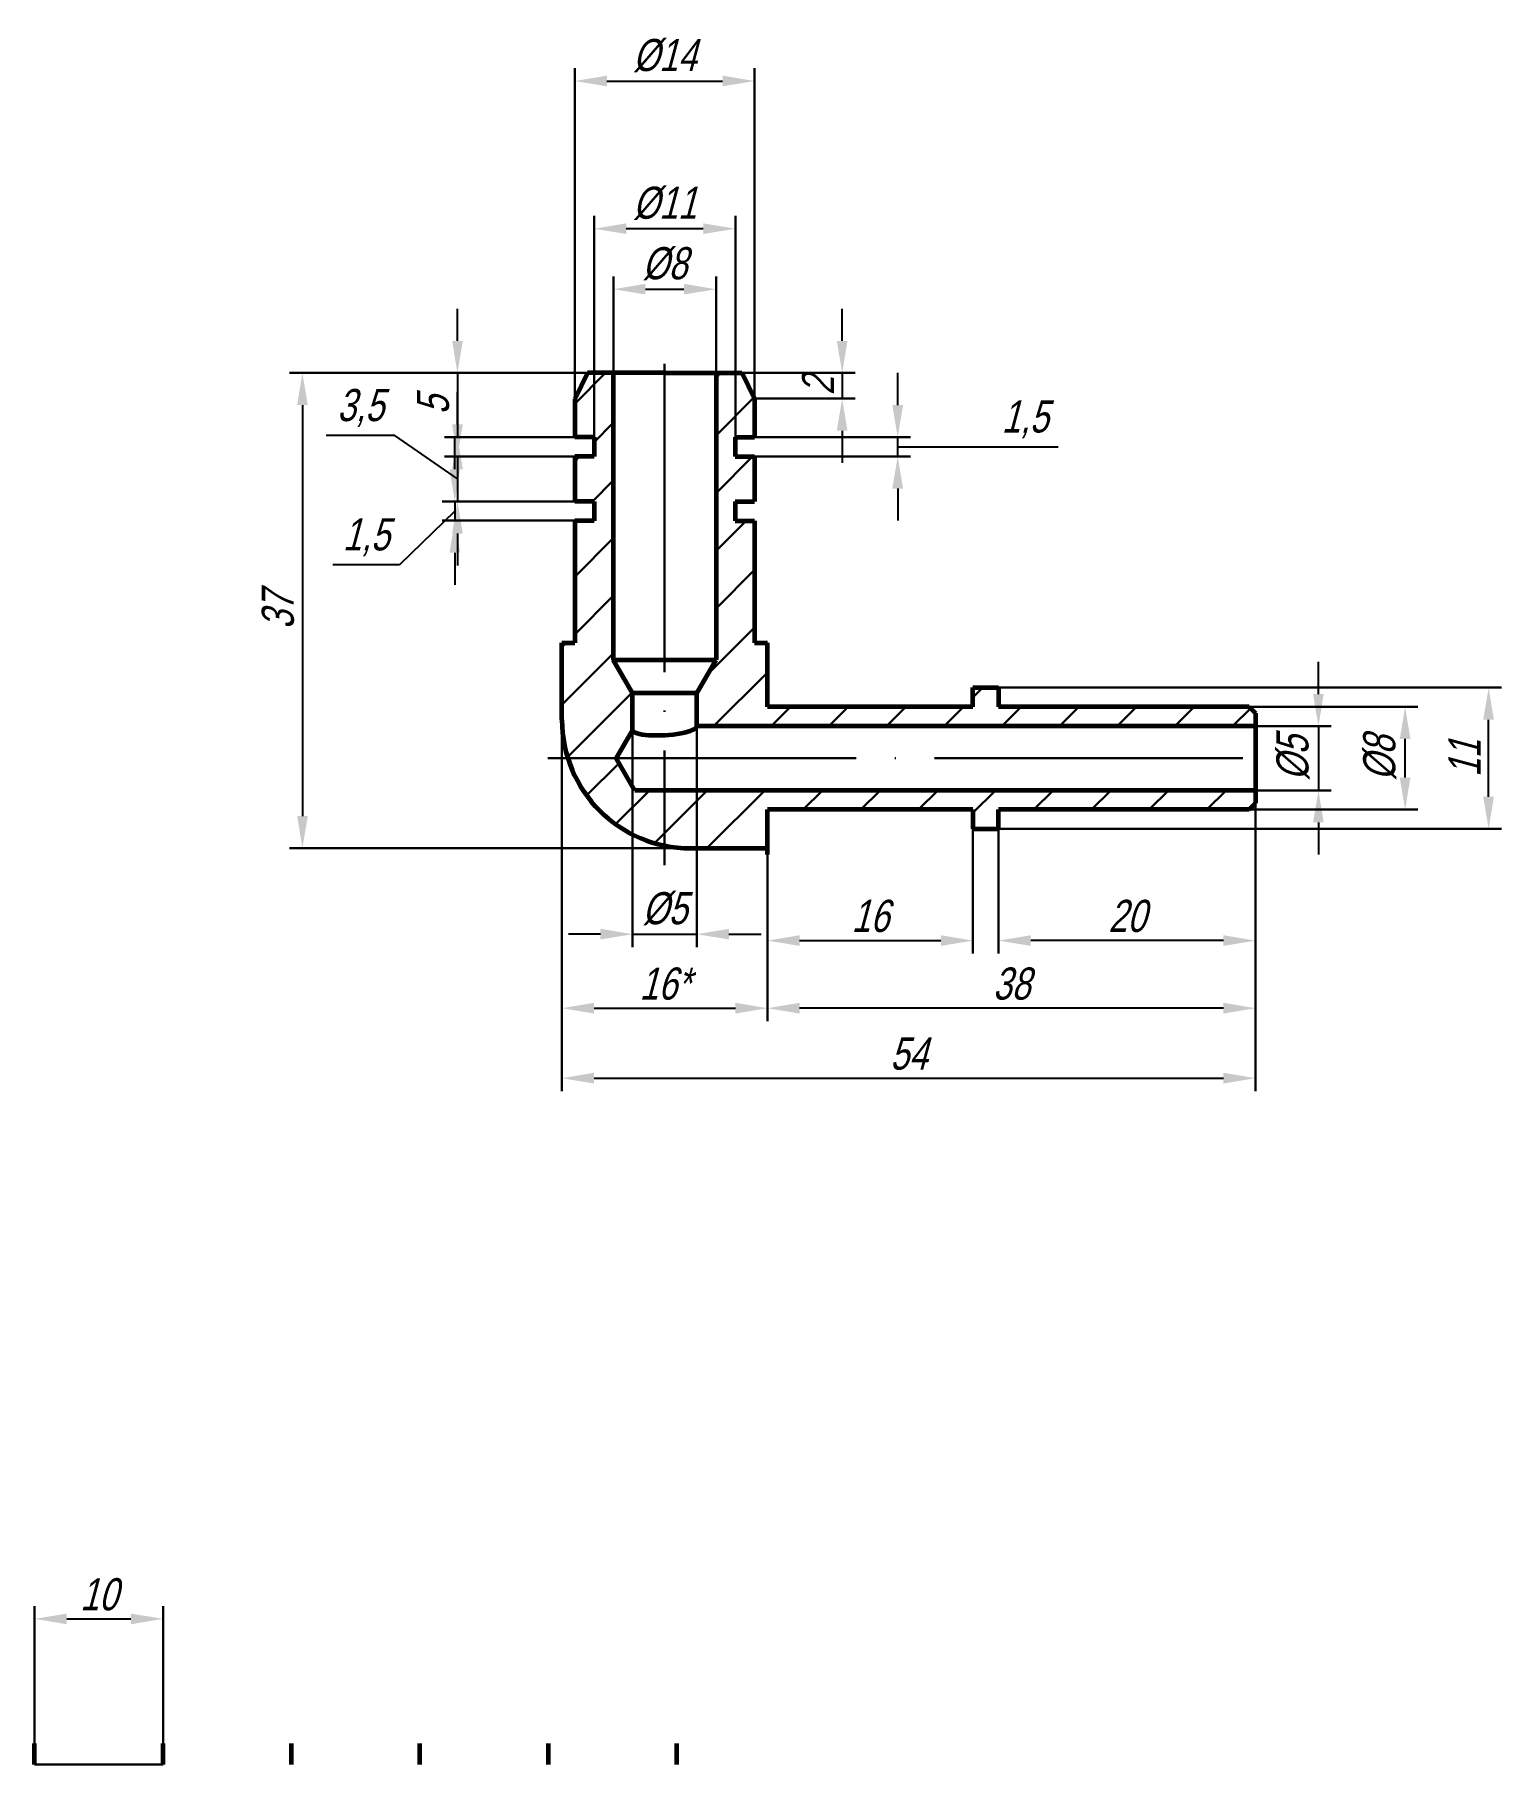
# Model space of a CAD drawing. Header units: millimetres. Extents: x 9 to 123, y 8 to 143.
import ezdxf

# ---------------------------------------------------------------- set-up
doc = ezdxf.new("R2010")
doc.units = ezdxf.units.MM
doc.linetypes.add('ACAD_ISO04W100', pattern=[30, 24, -3, 0, -3])
for name, color, linetype, lineweight in [('Axis', 4, 'ACAD_ISO04W100', 30), ('Dim', 3, 'Continuous', 30), ('Hatch', 4, 'Continuous', 30), ('Main', 7, 'Continuous', 60)]:
    doc.layers.add(name, color=color, linetype=linetype, lineweight=lineweight)
doc.styles.add('стиль1', font='arial.ttf', dxfattribs={"width": 0.75, "oblique": 15})
doc.dimstyles.new('gost type', dxfattribs={"dimtxt": 2.5, "dimasz": 2.5, "dimexe": 1, "dimexo": 0, "dimtad": 1, "dimtoh": 1, "dimtxsty": 'стиль1', "dimcen": 2.5, "dimclrd": 256, "dimclre": 256, "dimclrt": 256, "dimadec": 0, "dimazin": 0, "dimtm": 1e-09, "dimtfac": 1, "dimtmove": 1, "dimatfit": 3, "dimfxl": 1, "dimtolj": 1, "dimlwe": -1, "dimarcsym": 0})

# ---------------------------------------------------------------- blocks, each defined once
blk = doc.blocks.new('*U1')
at = {"layer": 'Main'}
blk.add_line((0, -0.81), (0, 0.81), dxfattribs=at)
blk = doc.blocks.new('*U2')
at = {"layer": 'Main', "color": 0, "linetype": 'ByBlock', "lineweight": -2, "transparency": 16777216}
for p in [(0, 0), (10, 0), (20, 0), (30, 0), (40, 0), (50, 0)]:
    blk.add_blockref('*U1', p, dxfattribs=at)
blk = doc.blocks.new('*D3')
at = {"layer": 'Defpoints', "color": 0, "transparency": 16777216}
for p in [(19, 19.3), (9, 9.59), (19, 9.59)]:
    blk.add_point(p, dxfattribs=at)
at = {"layer": 'Dim', "transparency": 16777216}
for p, q in [((9, 9.59), (9, 20.3)), ((19, 9.59), (19, 20.3))]:
    blk.add_line(p, q, dxfattribs=at)
at = {"layer": 'Dim', "lineweight": -2, "transparency": 16777216}
blk.add_line((11.5, 19.3), (16.5, 19.3), dxfattribs=at)
at = {"layer": 'Dim', "transparency": 16777216}
for points in [[(11.5, 19.71), (11.5, 18.88), (9, 19.3)], [(16.5, 19.71), (16.5, 18.88), (19, 19.3)]]:
    blk.add_solid(points, dxfattribs=at)
at = {"layer": 'Dim', "transparency": 16777216, "insert": (14, 21.2), "char_height": 2.5, "attachment_point": 5, "style": 'стиль1'}
blk.add_mtext('\\A1;10', dxfattribs=at)
blk = doc.blocks.new('*D4')
at = {"layer": 'Defpoints', "color": 0, "transparency": 16777216}
for p in [(52.06, 116.31), (41.92, 111.31), (51.06, 111.31)]:
    blk.add_point(p, dxfattribs=at)
at = {"layer": 'Dim', "lineweight": -2, "transparency": 16777216}
for p, q in [((41.92, 118.81), (41.92, 121.31)), ((41.92, 116.31), (41.92, 111.31)), ((41.92, 108.81), (41.92, 106.31))]:
    blk.add_line(p, q, dxfattribs=at)
at = {"layer": 'Dim', "transparency": 16777216}
for p, q in [((52.06, 116.31), (40.92, 116.31)), ((51.06, 111.31), (40.92, 111.31))]:
    blk.add_line(p, q, dxfattribs=at)
for points in [[(41.51, 118.81), (42.34, 118.81), (41.92, 116.31)], [(41.51, 108.81), (42.34, 108.81), (41.92, 111.31)]]:
    blk.add_solid(points, dxfattribs=at)
at = {"layer": 'Dim', "transparency": 16777216, "insert": (40.03, 113.81), "char_height": 2.5, "attachment_point": 5, "rotation": 90, "style": 'стиль1'}
blk.add_mtext('\\A1;5', dxfattribs=at)
blk = doc.blocks.new('*D5')
at = {"layer": 'Defpoints', "color": 0, "transparency": 16777216}
for p in [(52.06, 116.31), (29.85, 79.31), (60.06, 79.31)]:
    blk.add_point(p, dxfattribs=at)
at = {"layer": 'Dim', "transparency": 16777216}
for p, q in [((52.06, 116.31), (28.85, 116.31)), ((60.06, 79.31), (28.85, 79.31))]:
    blk.add_line(p, q, dxfattribs=at)
at = {"layer": 'Dim', "lineweight": -2, "transparency": 16777216}
blk.add_line((29.85, 113.81), (29.85, 81.81), dxfattribs=at)
at = {"layer": 'Dim', "transparency": 16777216}
for points in [[(29.44, 113.81), (30.27, 113.81), (29.85, 116.31)], [(29.44, 81.81), (30.27, 81.81), (29.85, 79.31)]]:
    blk.add_solid(points, dxfattribs=at)
at = {"layer": 'Dim', "transparency": 16777216, "insert": (27.95, 97.81), "char_height": 2.5, "attachment_point": 5, "rotation": 90, "style": 'стиль1'}
blk.add_mtext('\\A1;37', dxfattribs=at)
blk = doc.blocks.new('*D6')
at = {"layer": 'Defpoints', "color": 0, "transparency": 16777216}
for p in [(66.06, 82.31), (104.06, 82.81), (66.06, 66.85)]:
    blk.add_point(p, dxfattribs=at)
at = {"layer": 'Dim', "transparency": 16777216}
for p, q in [((66.06, 82.31), (66.06, 65.85)), ((104.06, 82.81), (104.06, 65.85))]:
    blk.add_line(p, q, dxfattribs=at)
at = {"layer": 'Dim', "lineweight": -2, "transparency": 16777216}
blk.add_line((101.56, 66.85), (68.56, 66.85), dxfattribs=at)
at = {"layer": 'Dim', "transparency": 16777216}
for points in [[(68.56, 67.27), (68.56, 66.43), (66.06, 66.85)], [(101.56, 67.27), (101.56, 66.43), (104.06, 66.85)]]:
    blk.add_solid(points, dxfattribs=at)
at = {"layer": 'Dim', "transparency": 16777216, "insert": (85.06, 68.75), "char_height": 2.5, "attachment_point": 5, "style": 'стиль1'}
blk.add_mtext('\\A1;38', dxfattribs=at)
blk = doc.blocks.new('*D7')
at = {"layer": 'Defpoints', "color": 0, "transparency": 16777216}
for p in [(50.06, 94.81), (104.06, 82.31), (104.06, 61.4)]:
    blk.add_point(p, dxfattribs=at)
at = {"layer": 'Dim', "transparency": 16777216}
for p, q in [((50.06, 94.81), (50.06, 60.4)), ((104.06, 82.31), (104.06, 60.4))]:
    blk.add_line(p, q, dxfattribs=at)
at = {"layer": 'Dim', "lineweight": -2, "transparency": 16777216}
blk.add_line((52.56, 61.4), (101.56, 61.4), dxfattribs=at)
at = {"layer": 'Dim', "transparency": 16777216}
for points in [[(52.56, 61.82), (52.56, 60.98), (50.06, 61.4)], [(101.56, 61.82), (101.56, 60.98), (104.06, 61.4)]]:
    blk.add_solid(points, dxfattribs=at)
at = {"layer": 'Dim', "transparency": 16777216, "insert": (77.06, 63.3), "char_height": 2.5, "attachment_point": 5, "style": 'стиль1'}
blk.add_mtext('\\A1;54', dxfattribs=at)
blk = doc.blocks.new('*D8')
at = {"layer": 'Defpoints', "color": 0, "transparency": 16777216}
for p in [(104.06, 82.81), (84.06, 80.81), (84.06, 72.11)]:
    blk.add_point(p, dxfattribs=at)
at = {"layer": 'Dim', "transparency": 16777216}
for p, q in [((104.06, 82.81), (104.06, 71.11)), ((84.06, 80.81), (84.06, 71.11))]:
    blk.add_line(p, q, dxfattribs=at)
at = {"layer": 'Dim', "lineweight": -2, "transparency": 16777216}
blk.add_line((101.56, 72.11), (86.56, 72.11), dxfattribs=at)
at = {"layer": 'Dim', "transparency": 16777216}
for points in [[(86.56, 72.53), (86.56, 71.7), (84.06, 72.11)], [(101.56, 72.53), (101.56, 71.7), (104.06, 72.11)]]:
    blk.add_solid(points, dxfattribs=at)
at = {"layer": 'Dim', "transparency": 16777216, "insert": (94.06, 74.02), "char_height": 2.5, "attachment_point": 5, "style": 'стиль1'}
blk.add_mtext('\\A1;20', dxfattribs=at)
blk = doc.blocks.new('*D9')
at = {"layer": 'Defpoints', "color": 0, "transparency": 16777216}
for p in [(66.06, 82.31), (82.06, 80.81), (82.06, 72.11)]:
    blk.add_point(p, dxfattribs=at)
at = {"layer": 'Dim', "transparency": 16777216}
for p, q in [((66.06, 82.31), (66.06, 71.11)), ((82.06, 80.81), (82.06, 71.11))]:
    blk.add_line(p, q, dxfattribs=at)
at = {"layer": 'Dim', "lineweight": -2, "transparency": 16777216}
blk.add_line((68.56, 72.11), (79.56, 72.11), dxfattribs=at)
at = {"layer": 'Dim', "transparency": 16777216}
for points in [[(68.56, 72.53), (68.56, 71.7), (66.06, 72.11)], [(79.56, 72.53), (79.56, 71.7), (82.06, 72.11)]]:
    blk.add_solid(points, dxfattribs=at)
at = {"layer": 'Dim', "transparency": 16777216, "insert": (74.06, 74.02), "char_height": 2.5, "attachment_point": 5, "style": 'стиль1'}
blk.add_mtext('\\A1;16', dxfattribs=at)
blk = doc.blocks.new('*D10')
at = {"layer": 'Defpoints', "color": 0, "transparency": 16777216}
for p in [(64.06, 116.31), (65.06, 114.31), (71.88, 114.31)]:
    blk.add_point(p, dxfattribs=at)
at = {"layer": 'Dim', "lineweight": -2, "transparency": 16777216}
for p, q in [((71.88, 118.81), (71.88, 121.31)), ((71.88, 116.31), (71.88, 114.31)), ((71.88, 111.81), (71.88, 109.31))]:
    blk.add_line(p, q, dxfattribs=at)
at = {"layer": 'Dim', "transparency": 16777216}
for p, q in [((64.06, 116.31), (72.88, 116.31)), ((65.06, 114.31), (72.88, 114.31))]:
    blk.add_line(p, q, dxfattribs=at)
for points in [[(71.46, 118.81), (72.29, 118.81), (71.88, 116.31)], [(71.46, 111.81), (72.29, 111.81), (71.88, 114.31)]]:
    blk.add_solid(points, dxfattribs=at)
at = {"layer": 'Dim', "transparency": 16777216, "insert": (70, 115.31), "char_height": 2.5, "attachment_point": 5, "rotation": 90, "style": 'стиль1'}
blk.add_mtext('\\A1;2', dxfattribs=at)
blk = doc.blocks.new('*D13')
at = {"layer": 'Defpoints', "color": 0, "transparency": 16777216}
for p in [(62.06, 122.83), (54.06, 116.31), (62.06, 116.31)]:
    blk.add_point(p, dxfattribs=at)
at = {"layer": 'Dim', "transparency": 16777216}
for p, q in [((54.06, 116.31), (54.06, 123.83)), ((62.06, 116.31), (62.06, 123.83))]:
    blk.add_line(p, q, dxfattribs=at)
at = {"layer": 'Dim', "lineweight": -2, "transparency": 16777216}
blk.add_line((56.56, 122.83), (59.56, 122.83), dxfattribs=at)
at = {"layer": 'Dim', "transparency": 16777216}
for points in [[(56.56, 123.25), (56.56, 122.42), (54.06, 122.83)], [(59.56, 123.25), (59.56, 122.42), (62.06, 122.83)]]:
    blk.add_solid(points, dxfattribs=at)
at = {"layer": 'Dim', "transparency": 16777216, "insert": (58.06, 124.81), "char_height": 2.5, "attachment_point": 5, "style": 'стиль1'}
blk.add_mtext('\\A1;%%C8', dxfattribs=at)
blk = doc.blocks.new('*D14')
at = {"layer": 'Defpoints', "color": 0, "transparency": 16777216}
for p in [(65.06, 139.04), (51.06, 114.31), (65.06, 114.31)]:
    blk.add_point(p, dxfattribs=at)
at = {"layer": 'Dim', "transparency": 16777216}
for p, q in [((51.06, 114.31), (51.06, 140.04)), ((65.06, 114.31), (65.06, 140.04))]:
    blk.add_line(p, q, dxfattribs=at)
at = {"layer": 'Dim', "lineweight": -2, "transparency": 16777216}
blk.add_line((53.56, 139.04), (62.56, 139.04), dxfattribs=at)
at = {"layer": 'Dim', "transparency": 16777216}
for points in [[(53.56, 139.46), (53.56, 138.63), (51.06, 139.04)], [(62.56, 139.46), (62.56, 138.63), (65.06, 139.04)]]:
    blk.add_solid(points, dxfattribs=at)
at = {"layer": 'Dim', "transparency": 16777216, "insert": (58.06, 141.02), "char_height": 2.5, "attachment_point": 5, "style": 'стиль1'}
blk.add_mtext('\\A1;%%C14', dxfattribs=at)
blk = doc.blocks.new('*D15')
at = {"layer": 'Defpoints', "color": 0, "transparency": 16777216}
for p in [(104.06, 88.81), (104.06, 83.81), (108.96, 83.81)]:
    blk.add_point(p, dxfattribs=at)
at = {"layer": 'Dim', "lineweight": -2, "transparency": 16777216}
for p, q in [((108.96, 91.31), (108.96, 93.81)), ((108.96, 88.81), (108.96, 83.81)), ((108.96, 81.31), (108.96, 78.81))]:
    blk.add_line(p, q, dxfattribs=at)
at = {"layer": 'Dim', "transparency": 16777216}
for p, q in [((104.06, 88.81), (109.96, 88.81)), ((104.06, 83.81), (109.96, 83.81))]:
    blk.add_line(p, q, dxfattribs=at)
for points in [[(108.54, 91.31), (109.37, 91.31), (108.96, 88.81)], [(108.54, 81.31), (109.37, 81.31), (108.96, 83.81)]]:
    blk.add_solid(points, dxfattribs=at)
at = {"layer": 'Dim', "transparency": 16777216, "insert": (106.98, 86.31), "char_height": 2.5, "attachment_point": 5, "rotation": 90, "style": 'стиль1'}
blk.add_mtext('\\A1;%%C5', dxfattribs=at)
blk = doc.blocks.new('*D16')
at = {"layer": 'Defpoints', "color": 0, "transparency": 16777216}
for p in [(103.56, 90.31), (115.71, 90.31), (103.56, 82.31)]:
    blk.add_point(p, dxfattribs=at)
at = {"layer": 'Dim', "transparency": 16777216}
for p, q in [((103.56, 90.31), (116.71, 90.31)), ((103.56, 82.31), (116.71, 82.31))]:
    blk.add_line(p, q, dxfattribs=at)
at = {"layer": 'Dim', "lineweight": -2, "transparency": 16777216}
blk.add_line((115.71, 84.81), (115.71, 87.81), dxfattribs=at)
at = {"layer": 'Dim', "transparency": 16777216}
for points in [[(115.29, 87.81), (116.12, 87.81), (115.71, 90.31)], [(115.29, 84.81), (116.12, 84.81), (115.71, 82.31)]]:
    blk.add_solid(points, dxfattribs=at)
at = {"layer": 'Dim', "transparency": 16777216, "insert": (113.74, 86.31), "char_height": 2.5, "attachment_point": 5, "rotation": 90, "style": 'стиль1'}
blk.add_mtext('\\A1;%%C8', dxfattribs=at)
blk = doc.blocks.new('*D17')
at = {"layer": 'Defpoints', "color": 0, "transparency": 16777216}
for p in [(55.56, 91.37), (60.56, 91.37), (60.56, 72.61)]:
    blk.add_point(p, dxfattribs=at)
at = {"layer": 'Dim', "transparency": 16777216}
for p, q in [((55.56, 91.37), (55.56, 71.61)), ((60.56, 91.37), (60.56, 71.61))]:
    blk.add_line(p, q, dxfattribs=at)
at = {"layer": 'Dim', "lineweight": -2, "transparency": 16777216}
for p, q in [((53.06, 72.61), (50.56, 72.61)), ((55.56, 72.61), (60.56, 72.61)), ((63.06, 72.61), (65.56, 72.61))]:
    blk.add_line(p, q, dxfattribs=at)
at = {"layer": 'Dim', "transparency": 16777216}
for points in [[(53.06, 73.03), (53.06, 72.2), (55.56, 72.61)], [(63.06, 73.03), (63.06, 72.2), (60.56, 72.61)]]:
    blk.add_solid(points, dxfattribs=at)
at = {"layer": 'Dim', "transparency": 16777216, "insert": (58.06, 74.59), "char_height": 2.5, "attachment_point": 5, "style": 'стиль1'}
blk.add_mtext('\\A1;%%C5', dxfattribs=at)
blk = doc.blocks.new('*D18')
at = {"layer": 'Defpoints', "color": 0, "transparency": 16777216}
for p in [(52.56, 127.54), (52.56, 111.31), (63.56, 111.31)]:
    blk.add_point(p, dxfattribs=at)
at = {"layer": 'Dim', "transparency": 16777216}
for p, q in [((52.56, 111.31), (52.56, 128.54)), ((63.56, 111.31), (63.56, 128.54))]:
    blk.add_line(p, q, dxfattribs=at)
at = {"layer": 'Dim', "lineweight": -2, "transparency": 16777216}
blk.add_line((61.06, 127.54), (55.06, 127.54), dxfattribs=at)
at = {"layer": 'Dim', "transparency": 16777216}
for points in [[(55.06, 127.96), (55.06, 127.13), (52.56, 127.54)], [(61.06, 127.96), (61.06, 127.13), (63.56, 127.54)]]:
    blk.add_solid(points, dxfattribs=at)
at = {"layer": 'Dim', "transparency": 16777216, "insert": (58.06, 129.52), "char_height": 2.5, "attachment_point": 5, "style": 'стиль1'}
blk.add_mtext('\\A1;%%C11', dxfattribs=at)
blk = doc.blocks.new('*D25')
at = {"layer": 'Defpoints', "color": 0, "transparency": 16777216}
for p in [(65.06, 111.31), (76.2, 111.31), (65.06, 109.81)]:
    blk.add_point(p, dxfattribs=at)
at = {"layer": 'Dim', "lineweight": -2, "transparency": 16777216}
for p, q in [((76.2, 113.81), (76.2, 116.31)), ((76.2, 109.81), (76.2, 111.31)), ((76.2, 109.81), (76.2, 111.31)), ((76.2, 110.56), (83.52, 110.56)), ((83.52, 110.56), (88.69, 110.56)), ((76.2, 107.31), (76.2, 104.81))]:
    blk.add_line(p, q, dxfattribs=at)
at = {"layer": 'Dim', "transparency": 16777216}
for p, q in [((65.06, 111.31), (77.2, 111.31)), ((65.06, 109.81), (77.2, 109.81))]:
    blk.add_line(p, q, dxfattribs=at)
for points in [[(75.78, 113.81), (76.62, 113.81), (76.2, 111.31)], [(75.78, 107.31), (76.62, 107.31), (76.2, 109.81)]]:
    blk.add_solid(points, dxfattribs=at)
at = {"layer": 'Dim', "transparency": 16777216, "insert": (86.11, 112.69), "char_height": 2.5, "attachment_point": 5, "style": 'стиль1'}
blk.add_mtext('\\A1;1,5', dxfattribs=at)
blk = doc.blocks.new('*D26')
at = {"layer": 'Defpoints', "color": 0, "transparency": 16777216}
for p in [(51.06, 109.81), (41.92, 106.31), (51.06, 106.31)]:
    blk.add_point(p, dxfattribs=at)
at = {"layer": 'Dim', "lineweight": -2, "transparency": 16777216}
for p, q in [((41.92, 112.31), (41.92, 114.81)), ((37.05, 111.45), (31.69, 111.45)), ((41.92, 108.06), (37.05, 111.45)), ((41.92, 109.81), (41.92, 106.31)), ((41.92, 109.81), (41.92, 106.31)), ((41.92, 103.81), (41.92, 101.31))]:
    blk.add_line(p, q, dxfattribs=at)
at = {"layer": 'Dim', "transparency": 16777216}
for p, q in [((51.06, 109.81), (40.92, 109.81)), ((51.06, 106.31), (40.92, 106.31))]:
    blk.add_line(p, q, dxfattribs=at)
for points in [[(41.51, 112.31), (42.34, 112.31), (41.92, 109.81)], [(41.51, 103.81), (42.34, 103.81), (41.92, 106.31)]]:
    blk.add_solid(points, dxfattribs=at)
at = {"layer": 'Dim', "transparency": 16777216, "insert": (34.37, 113.58), "char_height": 2.5, "attachment_point": 5, "style": 'стиль1'}
blk.add_mtext('\\A1;3,5', dxfattribs=at)
blk = doc.blocks.new('*D27')
at = {"layer": 'Defpoints', "color": 0, "transparency": 16777216}
for p in [(51.06, 106.31), (41.72, 104.81), (51.06, 104.81)]:
    blk.add_point(p, dxfattribs=at)
at = {"layer": 'Dim', "lineweight": -2, "transparency": 16777216}
for p, q in [((41.72, 108.81), (41.72, 111.31)), ((41.72, 105.56), (37.4, 101.38)), ((41.72, 106.31), (41.72, 104.81)), ((41.72, 106.31), (41.72, 104.81)), ((37.4, 101.38), (32.23, 101.38)), ((41.72, 102.31), (41.72, 99.81))]:
    blk.add_line(p, q, dxfattribs=at)
at = {"layer": 'Dim', "transparency": 16777216}
for p, q in [((51.06, 106.31), (40.72, 106.31)), ((51.06, 104.81), (40.72, 104.81))]:
    blk.add_line(p, q, dxfattribs=at)
for points in [[(41.3, 108.81), (42.13, 108.81), (41.72, 106.31)], [(41.3, 102.31), (42.13, 102.31), (41.72, 104.81)]]:
    blk.add_solid(points, dxfattribs=at)
at = {"layer": 'Dim', "transparency": 16777216, "insert": (34.81, 103.51), "char_height": 2.5, "attachment_point": 5, "style": 'стиль1'}
blk.add_mtext('\\A1;1,5', dxfattribs=at)
blk = doc.blocks.new('*D28')
at = {"layer": 'Defpoints', "color": 0, "transparency": 16777216}
for p in [(84.06, 91.81), (122.21, 91.81), (84.06, 80.81)]:
    blk.add_point(p, dxfattribs=at)
at = {"layer": 'Dim', "transparency": 16777216}
for p, q in [((84.06, 91.81), (123.21, 91.81)), ((84.06, 80.81), (123.21, 80.81))]:
    blk.add_line(p, q, dxfattribs=at)
at = {"layer": 'Dim', "lineweight": -2, "transparency": 16777216}
blk.add_line((122.21, 83.31), (122.21, 89.31), dxfattribs=at)
at = {"layer": 'Dim', "transparency": 16777216}
for points in [[(121.79, 89.31), (122.62, 89.31), (122.21, 91.81)], [(121.79, 83.31), (122.62, 83.31), (122.21, 80.81)]]:
    blk.add_solid(points, dxfattribs=at)
at = {"layer": 'Dim', "transparency": 16777216, "insert": (120.33, 86.31), "char_height": 2.5, "attachment_point": 5, "rotation": 90, "style": 'стиль1'}
blk.add_mtext('\\A1;11', dxfattribs=at)
blk = doc.blocks.new('*D29')
at = {"layer": 'Defpoints', "color": 0, "transparency": 16777216}
for p in [(50.06, 79.31), (66.06, 79.31), (66.06, 66.85)]:
    blk.add_point(p, dxfattribs=at)
at = {"layer": 'Dim', "transparency": 16777216}
for p, q in [((50.06, 79.31), (50.06, 65.85)), ((66.06, 79.31), (66.06, 65.85))]:
    blk.add_line(p, q, dxfattribs=at)
at = {"layer": 'Dim', "lineweight": -2, "transparency": 16777216}
blk.add_line((52.56, 66.85), (63.56, 66.85), dxfattribs=at)
at = {"layer": 'Dim', "transparency": 16777216}
for points in [[(52.56, 67.27), (52.56, 66.43), (50.06, 66.85)], [(63.56, 67.27), (63.56, 66.43), (66.06, 66.85)]]:
    blk.add_solid(points, dxfattribs=at)
at = {"layer": 'Dim', "transparency": 16777216, "insert": (58.06, 68.75), "char_height": 2.5, "attachment_point": 5, "style": 'стиль1'}
blk.add_mtext('\\A1;16*', dxfattribs=at)

msp = doc.modelspace()

# ---------------------------------------------------------------- hatches: boundary and pattern name
at = {"layer": 'Hatch'}
h = msp.add_hatch(dxfattribs=at)
h.set_pattern_fill('ANSI31', color=256)
h.paths.add_polyline_path([(55.556, 91.375), (54.056, 93.973), (54.056, 116.308), (52.056, 116.308), (51.056, 114.308), (51.056, 111.308), (52.556, 111.308), (52.556, 109.808), (51.056, 109.808), (51.056, 106.308), (52.556, 106.308), (52.556, 104.808), (51.056, 104.808), (51.056, 95.308), (50.056, 95.308), (50.056, 89.308, 0.0763208), (50.517, 86.308), (54.286, 86.308), (55.556, 88.509)])
h.paths.add_polyline_path([(66.056, 95.308), (65.056, 95.308), (65.056, 104.808), (63.556, 104.808), (63.556, 106.308), (65.056, 106.308), (65.056, 109.808), (63.556, 109.808), (63.556, 111.308), (65.056, 111.308), (65.056, 114.308), (64.056, 116.308), (62.056, 116.308), (62.056, 93.973), (60.556, 91.375), (60.556, 88.808), (104.056, 88.808), (104.056, 89.808), (103.556, 90.308), (84.056, 90.308), (84.056, 91.808), (82.056, 91.808), (82.056, 90.308), (66.056, 90.308)])
h.paths.add_polyline_path([(66.056, 82.308), (82.056, 82.308), (82.056, 80.808), (84.056, 80.808), (84.056, 82.308), (103.556, 82.308), (104.056, 82.808), (104.056, 83.808), (58.056, 83.808), (58.056, 79.51, 0.050382), (60.056, 79.308), (66.056, 79.308)])
h.paths.add_polyline_path([(58.056, 83.808), (55.729, 83.808), (54.286, 86.308), (50.517, 86.308, 0.2726568), (58.056, 79.51)])

# ---------------------------------------------------------------- linework, layer by layer
at = {"layer": 'Axis'}
for p, q in [((58.056, 117.023), (58.056, 77.979)), ((48.966, 86.308), (104.728, 86.308))]:
    msp.add_line(p, q, dxfattribs=at)
at = {"layer": 'Dim'}
msp.add_line((8.999, 7.969), (18.999, 7.969), dxfattribs=at)
at = {"layer": 'Main'}
for p, q in [((52.056, 116.308), (51.056, 114.308)), ((58.056, 116.308), (52.056, 116.308)), ((54.056, 116.308), (54.056, 93.973)), ((58.056, 116.308), (64.056, 116.308)), ((62.056, 116.308), (62.056, 93.973)), ((64.056, 116.308), (65.056, 114.308)), ((51.056, 114.308), (51.056, 111.308)), ((65.056, 114.308), (65.056, 111.308)), ((52.556, 111.308), (51.056, 111.308)), ((52.556, 111.308), (52.556, 109.808)), ((63.556, 111.308), (63.556, 109.808)), ((63.556, 111.308), (65.056, 111.308)), ((52.556, 109.808), (51.056, 109.808)), ((51.056, 109.808), (51.056, 106.308)), ((63.556, 109.808), (65.056, 109.808)), ((65.056, 109.808), (65.056, 106.308)), ((65.056, 109.808), (65.056, 106.308)), ((52.556, 106.308), (51.056, 106.308)), ((52.556, 106.308), (52.556, 104.808)), ((63.556, 106.308), (63.556, 104.808)), ((63.556, 106.308), (65.056, 106.308)), ((52.556, 104.808), (51.056, 104.808)), ((51.056, 104.808), (51.056, 95.308)), ((63.556, 104.808), (65.056, 104.808)), ((65.056, 104.808), (65.056, 95.308)), ((50.056, 89.308), (50.056, 95.308)), ((50.056, 95.308), (51.056, 95.308)), ((65.056, 95.308), (66.056, 95.308)), ((66.056, 90.308), (66.056, 95.308)), ((55.556, 91.375), (54.056, 93.973)), ((54.056, 93.973), (62.056, 93.973)), ((60.556, 91.375), (62.056, 93.973)), ((82.056, 90.308), (82.056, 91.808)), ((82.056, 91.808), (84.056, 91.808)), ((84.056, 91.808), (84.056, 90.308)), ((55.556, 88.509), (55.556, 91.375)), ((60.556, 91.375), (55.556, 91.375)), ((60.556, 88.808), (60.556, 91.375)), ((82.056, 90.308), (66.056, 90.308)), ((103.556, 90.308), (84.056, 90.308)), ((103.556, 90.308), (104.056, 89.808)), ((104.056, 89.808), (104.056, 82.808)), ((55.556, 88.509), (54.286, 86.308)), ((104.056, 88.808), (60.556, 88.808)), ((55.729, 83.808), (54.286, 86.308)), ((104.056, 83.808), (55.729, 83.808)), ((66.056, 78.808), (66.056, 82.308)), ((82.056, 82.308), (66.056, 82.308)), ((82.056, 82.308), (82.056, 80.808)), ((103.556, 82.308), (84.056, 82.308)), ((84.056, 80.808), (84.056, 82.308)), ((103.556, 82.308), (104.056, 82.808)), ((82.056, 80.808), (84.056, 80.808)), ((60.056, 79.308), (66.056, 79.308))]:
    msp.add_line(p, q, dxfattribs=at)
msp.add_arc((60.056, 89.308), 10, 180, 270, dxfattribs=at)
msp.add_ellipse((58.056, 88.659), major_axis=(-2.5, -0.15), ratio=0.2173673, start_param=0, end_param=3.1415927, dxfattribs=at)

# ---------------------------------------------------------------- block references
msp.add_blockref('*U2', (8.999, 8.781), dxfattribs=at)

# ---------------------------------------------------------------- dimensions: what is measured, and where the dimension line sits
at = {"layer": 'Dim'}
for base, p1, p2, picture, middle in [((65.056, 139.044), (51.056, 114.308), (65.056, 114.308), '*D14', (58.056, 139.044)), ((62.056, 122.834), (54.056, 116.308), (62.056, 116.308), '*D13', (58.056, 122.834)), ((60.556, 72.615), (55.556, 91.375), (60.556, 91.375), '*D17', (58.056, 72.615))]:
    dim = msp.add_linear_dim(base=base, p1=p1, p2=p2, text='%%C<>', dimstyle='gost type', override={"dimtmove": 0}, dxfattribs=at)
    dim.commit()
    dim.dimension.update_dxf_attribs({"geometry": picture, "text_midpoint": middle, "dimtype": 160})
dim = msp.add_linear_dim(base=(52.556, 127.544), p1=(63.556, 111.308), p2=(52.556, 111.308), text='%%C<>', dimstyle='gost type', override={"dimtmove": 0}, dxfattribs=at)
dim.commit()
dim.dimension.update_dxf_attribs({"geometry": '*D18', "text_midpoint": (58.056, 129.516)})
for base, p1, p2, picture, middle in [((41.924, 111.308), (52.056, 116.308), (51.056, 111.308), '*D4', (40.028, 113.808)), ((29.854, 79.308), (52.056, 116.308), (60.056, 79.308), '*D5', (27.952, 97.808)), ((76.198, 111.308), (65.056, 109.808), (65.056, 111.308), '*D25', (84.145, 112.686)), ((122.205, 91.808), (84.056, 80.808), (84.056, 91.808), '*D28', (120.325, 86.308))]:
    dim = msp.add_linear_dim(base=base, p1=p1, p2=p2, angle=90, dimstyle='gost type', dxfattribs=at)
    dim.commit()
    dim.dimension.update_dxf_attribs({"geometry": picture, "text_midpoint": middle})
dim = msp.add_linear_dim(base=(71.877, 114.308), p1=(64.056, 116.308), p2=(65.056, 114.308), angle=90, dimstyle='gost type', override={"dimtmove": 0}, dxfattribs=at)
dim.commit()
dim.dimension.update_dxf_attribs({"geometry": '*D10', "text_midpoint": (71.877, 115.308), "dimtype": 160})
for base, p1, p2, picture, middle in [((41.924, 106.308), (51.056, 109.808), (51.056, 106.308), '*D26', (36.422, 111.452)), ((41.716, 104.808), (51.056, 106.308), (51.056, 104.808), '*D27', (36.774, 101.379))]:
    dim = msp.add_linear_dim(base=base, p1=p1, p2=p2, angle=90, dimstyle='gost type', dxfattribs=at)
    dim.commit()
    dim.dimension.update_dxf_attribs({"geometry": picture, "text_midpoint": middle, "dimtype": 160})
for base, p1, p2, picture, middle in [((104.056, 61.401), (50.056, 94.808), (104.056, 82.308), '*D7', (77.056, 63.297)), ((66.056, 66.85), (104.056, 82.808), (66.056, 82.308), '*D6', (85.056, 68.752)), ((82.056, 72.115), (66.056, 82.308), (82.056, 80.808), '*D9', (74.056, 74.016)), ((84.056, 72.115), (104.056, 82.808), (84.056, 80.808), '*D8', (94.056, 74.016)), ((18.999, 19.295), (8.999, 9.593), (18.999, 9.593), '*D3', (13.999, 21.197))]:
    dim = msp.add_linear_dim(base=base, p1=p1, p2=p2, dimstyle='gost type', dxfattribs=at)
    dim.commit()
    dim.dimension.update_dxf_attribs({"geometry": picture, "text_midpoint": middle})
dim = msp.add_linear_dim(base=(108.956, 83.808), p1=(104.056, 88.808), p2=(104.056, 83.808), angle=90, text='%%C<>', dimstyle='gost type', dxfattribs=at)
dim.commit()
dim.dimension.update_dxf_attribs({"geometry": '*D15', "text_midpoint": (108.956, 86.308), "dimtype": 160})
dim = msp.add_linear_dim(base=(115.707, 90.308), p1=(103.556, 82.308), p2=(103.556, 90.308), angle=90, text='%%C<>', dimstyle='gost type', dxfattribs=at)
dim.commit()
dim.dimension.update_dxf_attribs({"geometry": '*D16', "text_midpoint": (113.736, 86.308)})
dim = msp.add_linear_dim(base=(66.056, 66.85), p1=(50.056, 79.308), p2=(66.056, 79.308), text='<>*', dimstyle='gost type', dxfattribs=at)
dim.commit()
dim.dimension.update_dxf_attribs({"geometry": '*D29', "text_midpoint": (58.056, 68.751)})

doc.saveas('drawing.dxf')
